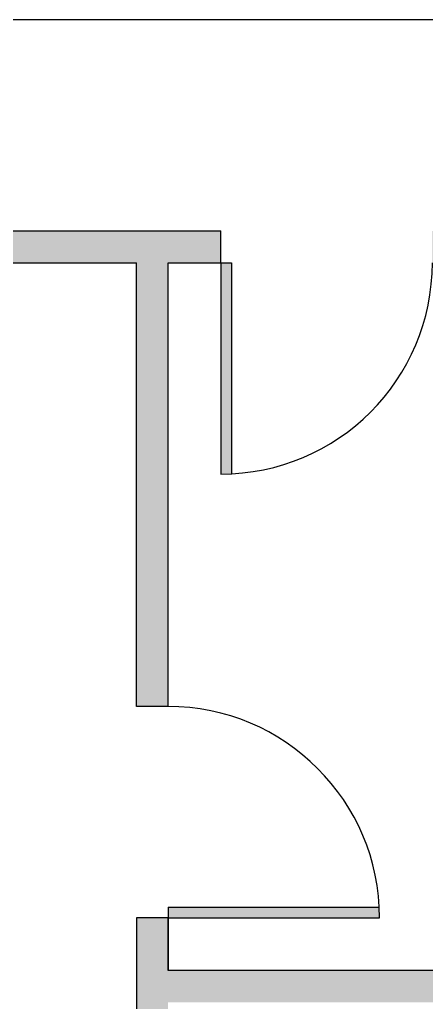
# Model space of a CAD drawing. Header units: millimetres. Extents: x 15734 to 38872, y 8066 to 23066.
# Drawn here: x 33170 to 35093, y 18416 to 23066 of the extents above; entities that cross this region are included whole.
import ezdxf

# ---------------------------------------------------------------- set-up
doc = ezdxf.new("R2010")
doc.units = ezdxf.units.MM
doc.header["$MEASUREMENT"] = 0
doc.layers.add('Door', color=6, linetype='Continuous')
doc.layers.add('Wall', color=10, linetype='Continuous')

msp = doc.modelspace()

# ---------------------------------------------------------------- hatches: boundary and pattern name
at = {"layer": 'Door'}
h = msp.add_hatch(color=6, dxfattribs=at)
h.dxf.hatch_style = 1
h.paths.add_polyline_path([(30872, 11565.96), (30922, 11565.96), (30922, 12564.71, 0.0125059), (30872, 12565.96)])
h.paths.add_polyline_path([(32872, 12565.96, 0.0125059), (32822, 12564.71), (32822, 11565.96), (32872, 11565.96)])
h.paths.add_polyline_path([(34172, 17814.71, 0.0125059), (34122, 17815.96), (34122, 16815.96), (34172, 16815.96)])
h.paths.add_polyline_path([(34872, 18815.96, 0.0125059), (34870.75, 18865.96), (33872, 18865.96), (33872, 18815.96)])
h.paths.add_polyline_path([(34172, 21915.96), (34122, 21915.96), (34122, 20915.96, 0.0125059), (34172, 20917.21)])
at = {"layer": 'Wall'}
h = msp.add_hatch(color=3, dxfattribs=at)
h.dxf.hatch_style = 1
h.paths.add_polyline_path([(31072, 22065.96), (29872, 22065.96), (29872, 20915.96), (30022, 20915.96), (30022, 21915.96), (31072, 21915.96)])
h.paths.add_polyline_path([(34122, 22065.96), (32672, 22065.96), (32672, 21915.96), (33722, 21915.96), (33722, 19815.96), (33872, 19815.96), (33872, 21915.96), (34122, 21915.96)])
h.paths.add_polyline_path([(35922, 22065.96), (35122, 22065.96), (35122, 21915.96), (35922, 21915.96)], flags=17)
h.paths.add_polyline_path([(37872, 22065.96), (36922, 22065.96), (36922, 21915.96), (37722, 21915.96), (37722, 18565.96), (33872, 18565.96), (33872, 18815.96), (33722, 18815.96), (33722, 16665.96), (34122, 16665.96), (34122, 16815.96), (33872, 16815.96), (33872, 18415.96), (37722, 18415.96), (37722, 17715.96), (37222, 17715.96), (37222, 17440.96), (37372, 17440.96), (37372, 17565.96), (37872, 17565.96)])
h.paths.add_polyline_path([(30522, 17715.96), (30022, 17715.96), (30022, 18715.96), (29872, 18715.96), (29872, 17565.96), (30372, 17565.96), (30372, 13715.96), (29872, 13715.96), (29872, 13065.96), (30022, 13065.96), (30022, 13565.96), (30522, 13565.96)])
h.paths.add_polyline_path([(37372, 16940.96), (37222, 16940.96), (37222, 16815.96), (35122, 16815.96), (35122, 16665.96), (37222, 16665.96), (37222, 16515.96), (37222, 13715.96), (35122, 13715.96), (35122, 13565.96), (37722, 13565.96), (37722, 9215.96), (36722, 9215.96), (36722, 9065.96), (37872, 9065.96), (37872, 13715.96), (37372, 13715.96)])
h.paths.add_polyline_path([(30872, 11565.96), (30022, 11565.96), (30022, 12065.96), (29872, 12065.96), (29872, 11415.96), (30022, 11415.96), (30872, 11415.96)])
h.paths.add_polyline_path([(33872, 13565.96), (34122, 13565.96), (34122, 13715.96), (33722, 13715.96), (33722, 11565.96), (32872, 11565.96), (32872, 11415.96), (33722, 11415.96), (33722, 9065.96), (34872, 9065.96), (34872, 9215.96), (33872, 9215.96)])

# ---------------------------------------------------------------- linework, layer by layer
at = {"layer": 'Door'}
for p, q in [((34122, 21915.96), (34122, 20915.96)), ((34122, 21915.96), (34172, 21915.96)), ((34172, 21915.96), (34172, 20915.96)), ((33872, 18865.96), (34872, 18865.96)), ((33872, 18865.96), (33872, 18815.96)), ((33872, 18815.96), (34872, 18815.96))]:
    msp.add_line(p, q, dxfattribs=at)
for centre, start, end in [((34122, 21915.96), 270, 0), ((33872, 18815.96), 0, 90)]:
    msp.add_arc(centre, 1000, start, end, dxfattribs=at)
at = {"layer": 'Wall'}
for p, q in [((28872, 23065.96), (38872, 23065.96)), ((32672, 22065.96), (34122, 22065.96)), ((34122, 21915.96), (34122, 22065.96)), ((32672, 21915.96), (33722, 21915.96)), ((33722, 19815.96), (33722, 21915.96)), ((33872, 19815.96), (33872, 21915.96)), ((33872, 21915.96), (34122, 21915.96)), ((33872, 19815.96), (33722, 19815.96)), ((33872, 18815.96), (33722, 18815.96)), ((33722, 18815.96), (33722, 16665.96)), ((33872, 18815.96), (33872, 18565.96)), ((33872, 18565.96), (33872, 18815.96)), ((37722, 18565.96), (33872, 18565.96))]:
    msp.add_line(p, q, dxfattribs=at)

doc.saveas('drawing.dxf')
